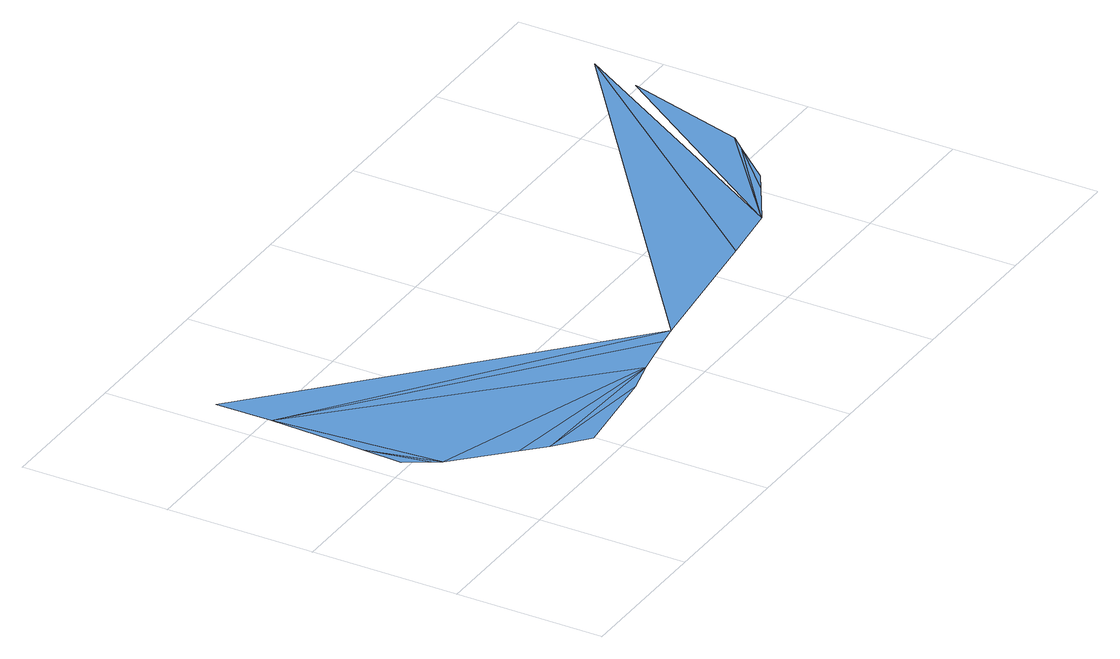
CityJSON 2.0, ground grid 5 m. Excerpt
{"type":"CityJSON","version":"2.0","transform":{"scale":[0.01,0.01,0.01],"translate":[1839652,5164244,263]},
"CityObjects":{
"waterbody1":{"type":"WaterBody","attributes":{"class":"unknow","usage":"unknow"},"geometry":[{"type":"MultiSurface","lod":"3","boundaries":[[[0,1,2]],[[0,2,3]],[[4,0,3]],[[3,5,6]],[[4,3,6]],[[7,8,9]],[[5,7,6]],[[7,9,6]],[[10,4,11]],[[4,6,12]],[[4,12,11]],[[11,13,14]],[[15,16,17]],[[16,18,17]],[[15,17,19]],[[13,15,14]],[[15,19,20]]],"semantics":{"surfaces":[{"type":"WaterSurface"}],"values":[0,0,0,0,0,0,0,0,0,0,0,0,0,0,0,0,0]}}]}
},
"vertices":[
[96,663,23],[90,529,23],[135,452,23],[154,420,23],[110,987,23],[322,255,23],[936,168,23],[391,187,23],[500,99,23],[821,138,23],[110,1178,23],[1160,208,23],[1094,197,23],[1661,271,23],[2403,1180,23],[1868,298,23],[2016,387,23],[2189,550,23],[2078,424,23],[2235,602,23],[2354,1011,23]
]}
